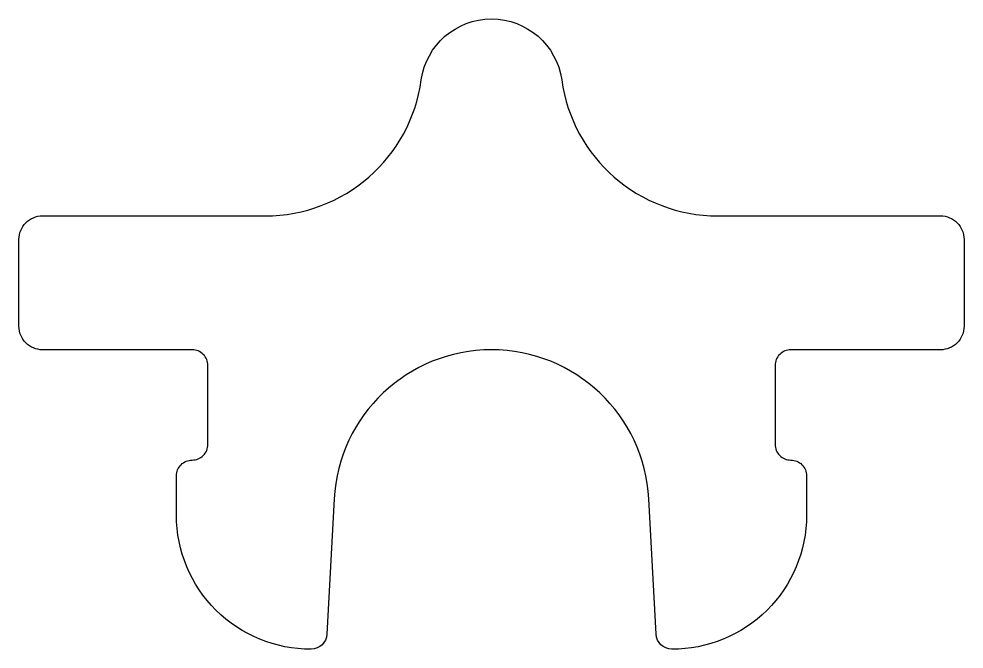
# Model space of a CAD drawing. Extents: x 182.1 to 194.1, y 233.4 to 241.4.
import ezdxf

# ---------------------------------------------------------------- set-up
doc = ezdxf.new("R2010")
doc.units = 0
doc.layers.get('0').update_dxf_attribs({"linetype": 'CONTINUOUS'})

msp = doc.modelspace()

# ---------------------------------------------------------------- linework, layer by layer
msp.add_line((191.921, 235.767), (191.921, 235.767))
msp.add_lwpolyline([(188.121, 237.167, 0.398517), (186.124, 235.275), (186.031, 233.557, -0.39649), (185.833, 233.367, -0.416265), (184.121, 235.067), (184.121, 235.567, -0.414214), (184.321, 235.767), (184.321, 235.767, 0.414214), (184.521, 235.967), (184.521, 236.967, 0.414214), (184.321, 237.167), (182.421, 237.167, -0.414214), (182.121, 237.467), (182.121, 238.567, -0.414214), (182.421, 238.867), (185.249, 238.867, 0.374242), (187.23, 240.592, -0.374242), (188.121, 241.367, -0.374242), (189.012, 240.592, 0.374242), (190.993, 238.867), (193.821, 238.867, -0.414214), (194.121, 238.567), (194.121, 237.467, -0.414214), (193.821, 237.167), (191.921, 237.167, 0.414214), (191.721, 236.967), (191.721, 235.967, 0.414214), (191.921, 235.767, -0.414214), (192.121, 235.567), (192.121, 235.067, -0.416265), (190.409, 233.367, -0.39649), (190.211, 233.557), (190.118, 235.275, 0.398517)], format="xyb", close=True)

doc.saveas('drawing.dxf')
